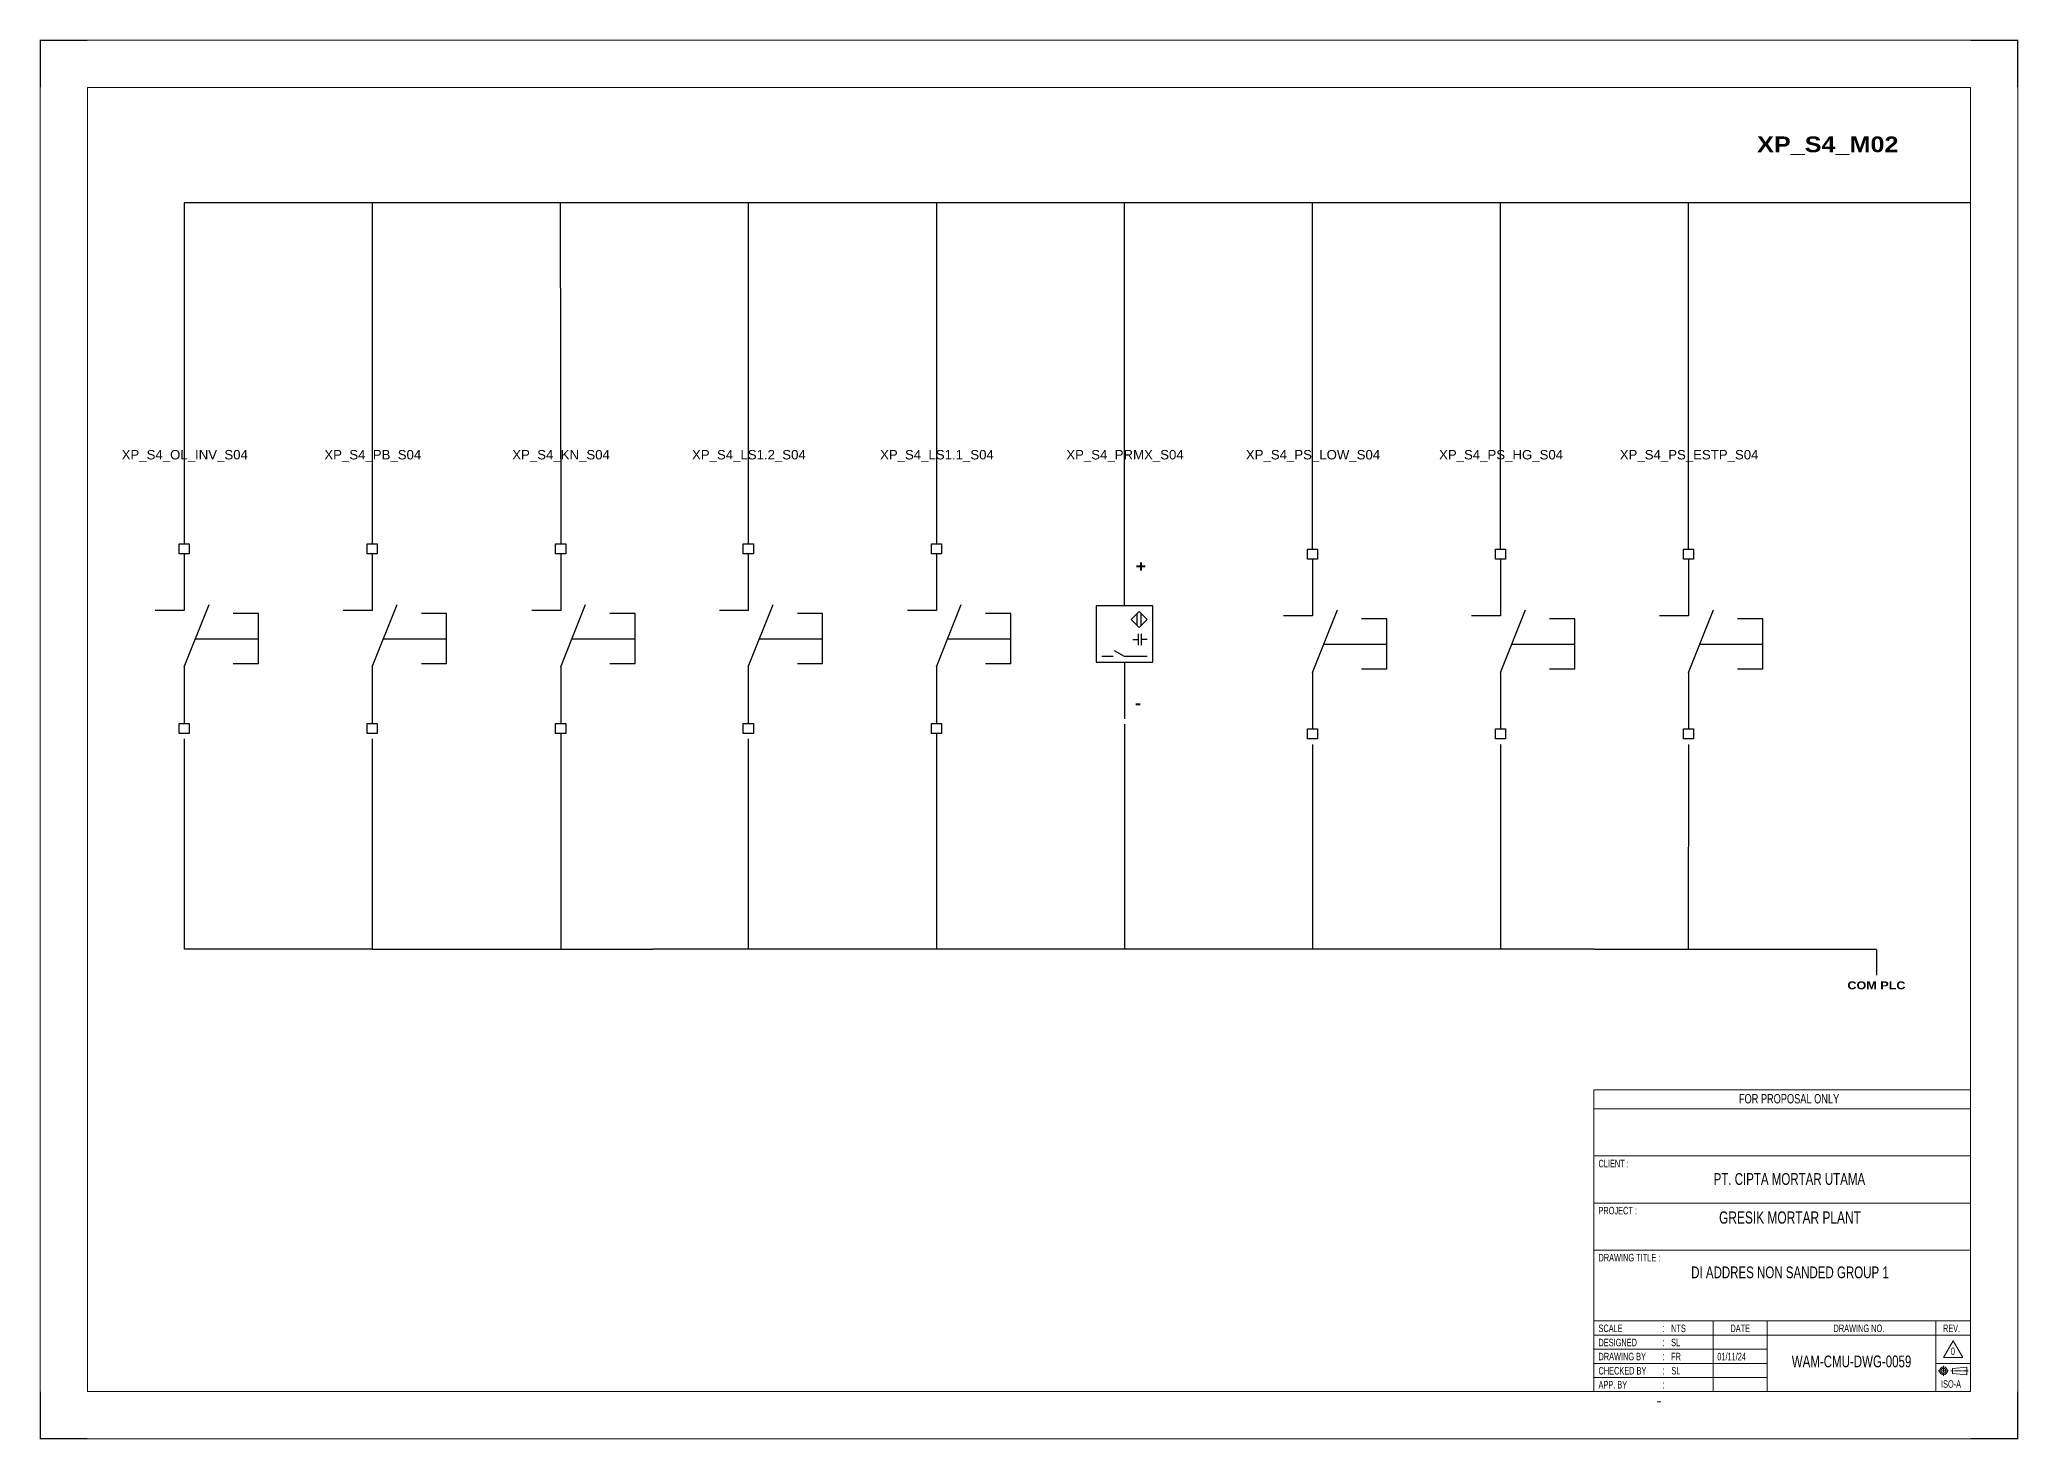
# Model space of a CAD drawing. Header units: centimetres. Extents: x -30014 to 38541, y 15960 to 46751.
# Drawn here: x -6631 to -348, y 39792 to 44236 of the extents above; entities that cross this region are included whole.
import ezdxf
from ezdxf.enums import TextEntityAlignment as Align

# ---------------------------------------------------------------- set-up
doc = ezdxf.new("R2010")
doc.units = ezdxf.units.CM
doc.header["$MEASUREMENT"] = 0
doc.linetypes.add('CENTER', pattern=[2, 1.25, -0.25, 0.25, -0.25])
for name, color, linetype in [('1', 7, 'Continuous'), ('Etiket-Line-L', 7, 'Continuous'), ('EtIket-Line-S', 2, 'Continuous'), ('Etiket-Text-List0', 2, 'Continuous'), ('Etiket-Text-List1', 3, 'Continuous'), ('Etiket-Text-List2', 1, 'Continuous')]:
    doc.layers.add(name, color=color, linetype=linetype)
for name, color, linetype, lineweight in [('Center_line', 2, 'CENTER', 5), ('Etiket', 7, 'Continuous', 5), ('Object', 4, 'Continuous', 25)]:
    doc.layers.add(name, color=color, linetype=linetype, lineweight=lineweight)
doc.styles.add('Bold', font='ariblk.ttf', dxfattribs={"height": 25.4})
doc.styles.add('DIM', font='romans', dxfattribs={"height": 6.096})
doc.styles.get("Standard").update_dxf_attribs({"font": 'arial.ttf'})

# ---------------------------------------------------------------- blocks, each defined once
blk = doc.blocks.new('x5 Out Line')
at = {"const_width": 0.3}
for points in [[(9.65, 286.71), (0, 286.71), (0, 277.06)], [(405.45, 277.06), (405.45, 286.71), (395.8, 286.71)], [(0, 9.65), (0, 0), (9.65, 0)], [(405.45, 9.65), (405.45, 0), (395.8, 0)]]:
    blk.add_lwpolyline(points, dxfattribs=at)
at = {"lineweight": 15}
blk.add_lwpolyline([(395.8, 9.65), (395.8, 277.06), (9.65, 277.06), (9.65, 9.65)], close=True, dxfattribs=at)
at = {"layer": 'EtIket-Line-S', "lineweight": 9, "ltscale": 0.5}
blk.add_lwpolyline([(0, 0), (405.45, 0), (405.45, 286.71), (0, 286.71)], close=True, dxfattribs=at)
blk = doc.blocks.new('A$C6CDB76E5')
at = {"lineweight": 15}
for p, q in [((-196.2, 0), (-196.2, 157.1)), ((-196.2, 157.1), (0, 157.1)), ((0, 0), (0, 157.1)), ((-196.2, 147.3), (0, 147.3)), ((-196.2, 122.8), (0, 122.8)), ((-196.2, 98.2), (0, 98.2)), ((-196.2, 73.7), (0, 73.7)), ((-196.2, 36.8), (0, 36.8)), ((-134, 0), (-134, 36.8)), ((-105.9, 0), (-105.9, 36.8)), ((-18.1, 0), (-18.1, 36.8)), ((-196.2, 29.4), (0, 29.4)), ((-196.2, 22.1), (-105.9, 22.1)), ((-196.2, 14.7), (-105.9, 14.7)), ((-18.1, 14.7), (0, 14.7)), ((-196.2, 7.4), (-105.9, 7.4))]:
    blk.add_line(p, q, dxfattribs=at)
at = {"layer": 'Center_line', "lineweight": 13}
for p, q in [((-16.9, 10.8), (-11.3, 10.8)), ((-14.1, 13.5), (-14.1, 8)), ((-10.3, 10.8), (-1.2, 10.8))]:
    blk.add_line(p, q, dxfattribs=at)
at = {"layer": 'Etiket-Line-L', "lineweight": 15}
for p, q in [((0, 0), (0, 122.6)), ((-196.2, 0), (0, 0))]:
    blk.add_line(p, q, dxfattribs=at)
blk.add_lwpolyline([(-9, 26.4), (-4, 17.7), (-14.1, 17.7)], close=True, dxfattribs=at)
at = {"layer": 'Object', "lineweight": 15}
blk.add_lwpolyline([(-9.5, 9.5), (-1.9, 8.7), (-1.9, 12.8), (-9.5, 12)], close=True, dxfattribs=at)
for radius in [2.03, 1.27]:
    blk.add_circle((-14.1, 10.8), radius, dxfattribs=at)
at = {"layer": '1', "color": 3, "lineweight": 9, "width": 0.7}
blk.add_text('ISO-A', height=3.91, dxfattribs=at).set_placement((-15.4, 2))
at = {"layer": 'Etiket-Text-List0', "lineweight": 13, "width": 0.7}
for s, height, p in [('CLIENT :', 3.92, (-193.8, 116.8)), ('PROJECT :', 3.92, (-193.8, 92.3)), ('DRAWING TITLE :', 3.923, (-193.8, 67.8)), ('SCALE', 3.92, (-193.8, 31)), (':', 4.17, (-160.6, 31)), ('DATE', 3.92, (-125.1, 31)), ('DRAWING NO.', 3.923, (-71.4, 31)), ('REV.', 3.92, (-14.4, 31)), ('DESIGNED', 3.92, (-193.8, 23.6)), (':', 4.17, (-160.6, 23.6)), ('CHECKED BY ', 3.923, (-193.8, 8.9)), ('DRAWING BY', 3.92, (-193.8, 16.3)), (':', 4.17, (-160.6, 16.3)), (':', 4.17, (-160.6, 8.9)), ('APP. BY ', 3.92, (-193.8, 1.6)), (':', 4.17, (-160.6, 1.6))]:
    blk.add_text(s, height=height, dxfattribs=at).set_placement(p)
at = {"layer": 'Etiket-Text-List1', "lineweight": 9, "width": 0.7}
for tag, p in [('1:XXXX', (-156, 31)), ('EN', (-156, 23.6)), ('DD/MM/YY', (-131.3, 23.6)), ('1', (-10.3, 19.1)), ('EN', (-156, 16.3)), ('EN', (-155.8, 8.9)), ('DD/MM/YY', (-131.3, 16.3)), ('DD/MM/YY', (-131.3, 8.9)), ('EN', (-155.7, 1.6)), ('DD/MM/YY', (-131.3, 1.6))]:
    blk.add_attdef(tag, p, '', height=3.92, dxfattribs=at)
at = {"layer": 'Etiket-Text-List2', "lineweight": 13, "width": 0.7}
for tag, height, p in [('FOR FABRICATION', 4.9, (-94.6, 150.1)), ('CLIENT_NAME', 6.13, (-94.1, 107.7)), ('PROJECT_1', 4.9, (-94.1, 87.5)), ('PROJECT_2', 4.9, (-94.1, 79.2)), ('DRAWING_TITLE1', 6.13, (-94.1, 59)), ('DRAWING_TITLE2', 6.13, (-94.1, 49.9)), ('DRAWING_TITLE3', 6.13, (-94.1, 40.1)), ('LDP-X-XXX-AR-01', 6.13, (-62, 12.7))]:
    blk.add_attdef(tag, text='', height=height, dxfattribs=at).set_placement(p, align=Align.CENTER)

msp = doc.modelspace()

# ---------------------------------------------------------------- linework, layer by layer
at = {"color": 146, "ltscale": 50, "true_color": 0x105689}
for p, q in [((-5574.5, 43718), (-6171.5, 43718)), ((-6171.5, 43718), (-6171.5, 42635)), ((-5574.5, 43718), (-5574.5, 42635)), ((-5276, 43718), (-5574.5, 43718)), ((-4679, 43718), (-5276, 43718)), ((-4977.5, 43718), (-4976.2, 42635)), ((-4082, 43718), (-4679, 43718)), ((-4380.5, 43718), (-4380.5, 42635)), ((-3485, 43718), (-4082, 43718)), ((-3783.5, 43718), (-3783.5, 42635)), ((-2888, 43718), (-3485, 43718)), ((-3186.5, 42618), (-3186.5, 43718)), ((-2291, 43718), (-2888, 43718)), ((-2589.5, 42618), (-2589.5, 43718)), ((-1694, 43718), (-2291, 43718)), ((-1992.5, 42618), (-1992.5, 43718)), ((-1097, 43718), (-1694, 43718)), ((-1395.5, 42618), (-1395.5, 43718)), ((-500, 43718), (-1097, 43718)), ((-4976.2, 42032.6), (-4976.2, 41347.8)), ((-3783.5, 42032.6), (-3783.5, 41347.8)), ((-3186.5, 42062.4), (-3186.5, 41347.8)), ((-6171.5, 42015.5), (-6171.5, 41347.8)), ((-5574.5, 42015.5), (-5574.5, 41347.8)), ((-4380.5, 42015.5), (-4380.5, 41347.8)), ((-2589.5, 41998.4), (-2589.5, 41347.8)), ((-1992.5, 41998.4), (-1992.5, 41347.8)), ((-1395.5, 41998.4), (-1396.3, 41347.8)), ((-5574.5, 41347.8), (-6171.5, 41347.8)), ((-5574.5, 41347.8), (-4684.1, 41347.8)), ((-4085, 41347.8), (-4684.1, 41347.8)), ((-2890, 41347.8), (-4085, 41347.8)), ((-1695, 41347.8), (-2890, 41347.8)), ((-2890, 41347.8), (-2890, 41347.8)), ((-1695, 41347.8), (-798.5, 41347.8)), ((-798.5, 41346), (-798.5, 41266))]:
    msp.add_line(p, q, dxfattribs=at)
at = {"ltscale": 50}
for p, q in [((-6171.5, 42603), (-6171.5, 42423.6)), ((-5574.5, 42603), (-5574.5, 42423.6)), ((-4976.2, 42603), (-4976.2, 42423.6)), ((-4380.5, 42603), (-4380.5, 42423.6)), ((-3783.5, 42603), (-3783.5, 42423.6)), ((-3186.5, 42438.5), (-3186.5, 42618)), ((-2589.5, 42586), (-2589.5, 42406.5)), ((-1992.5, 42586), (-1992.5, 42406.5)), ((-1395.5, 42586), (-1395.5, 42406.5)), ((-3159.6, 42331.7), (-3141.6, 42331.7)), ((-3114.7, 42331.7), (-3132.7, 42331.7)), ((-6171.5, 42244.1), (-6171.5, 42064.6)), ((-5574.5, 42244.1), (-5574.5, 42064.6)), ((-4976.2, 42244.1), (-4976.2, 42064.6)), ((-4380.5, 42244.1), (-4380.5, 42064.6)), ((-3783.5, 42244.1), (-3783.5, 42064.6)), ((-3222.4, 42276.9), (-3258.3, 42276.9)), ((-3186.5, 42259), (-3186.5, 42079.5)), ((-2589.5, 42227), (-2589.5, 42047.5)), ((-1992.5, 42227), (-1992.5, 42047.5)), ((-1395.5, 42227), (-1395.5, 42047.5))]:
    msp.add_line(p, q, dxfattribs=at)
at = {"ltscale": 500}
for p, q in [((-6171.5, 42423.6), (-6263.3, 42423.6)), ((-6171.5, 42244.1), (-6092.3, 42442.1)), ((-5935.6, 42413.8), (-6015.6, 42413.8)), ((-5935.6, 42253.8), (-5935.6, 42413.8)), ((-5574.5, 42423.6), (-5666.3, 42423.6)), ((-5574.5, 42244.1), (-5495.3, 42442.1)), ((-5338.6, 42413.8), (-5418.6, 42413.8)), ((-5338.6, 42253.8), (-5338.6, 42413.8)), ((-4976.2, 42423.6), (-5068, 42423.6)), ((-4976.2, 42244.1), (-4897, 42442.1)), ((-4740.3, 42413.8), (-4820.3, 42413.8)), ((-4740.3, 42253.8), (-4740.3, 42413.8)), ((-4380.5, 42423.6), (-4472.3, 42423.6)), ((-4380.5, 42244.1), (-4301.3, 42442.1)), ((-4144.6, 42413.8), (-4224.6, 42413.8)), ((-4144.6, 42253.8), (-4144.6, 42413.8)), ((-3783.5, 42423.6), (-3875.3, 42423.6)), ((-3783.5, 42244.1), (-3704.3, 42442.1)), ((-3547.6, 42413.8), (-3627.6, 42413.8)), ((-3547.6, 42253.8), (-3547.6, 42413.8)), ((-2589.5, 42227), (-2510.3, 42425)), ((-1992.5, 42227), (-1913.3, 42425)), ((-1395.5, 42227), (-1316.3, 42425)), ((-2589.5, 42406.5), (-2681.3, 42406.5)), ((-2353.6, 42396.7), (-2433.6, 42396.7)), ((-2353.6, 42236.7), (-2353.6, 42396.7)), ((-1992.5, 42406.5), (-2084.3, 42406.5)), ((-1756.6, 42396.7), (-1836.6, 42396.7)), ((-1756.6, 42236.7), (-1756.6, 42396.7)), ((-1395.5, 42406.5), (-1487.3, 42406.5)), ((-1159.6, 42396.7), (-1239.6, 42396.7)), ((-1159.6, 42236.7), (-1159.6, 42396.7)), ((-6135.6, 42333.8), (-5935.6, 42333.8)), ((-5538.6, 42333.8), (-5338.6, 42333.8)), ((-4940.3, 42333.8), (-4740.3, 42333.8)), ((-4344.6, 42333.8), (-4144.6, 42333.8)), ((-3747.6, 42333.8), (-3547.6, 42333.8)), ((-2553.6, 42316.7), (-2353.6, 42316.7)), ((-1956.6, 42316.7), (-1756.6, 42316.7)), ((-1359.6, 42316.7), (-1159.6, 42316.7)), ((-5935.6, 42253.8), (-6015.6, 42253.8)), ((-5338.6, 42253.8), (-5418.6, 42253.8)), ((-4740.3, 42253.8), (-4820.3, 42253.8)), ((-4144.6, 42253.8), (-4224.6, 42253.8)), ((-3547.6, 42253.8), (-3627.6, 42253.8)), ((-2353.6, 42236.7), (-2433.6, 42236.7)), ((-1756.6, 42236.7), (-1836.6, 42236.7)), ((-1159.6, 42236.7), (-1239.6, 42236.7))]:
    msp.add_line(p, q, dxfattribs=at)
for points in [[(-6155.5, 42603), (-6187.5, 42603), (-6187.5, 42635), (-6155.5, 42635)], [(-5558.5, 42603), (-5590.5, 42603), (-5590.5, 42635), (-5558.5, 42635)], [(-4960.2, 42603), (-4992.2, 42603), (-4992.2, 42635), (-4960.2, 42635)], [(-4364.5, 42603), (-4396.5, 42603), (-4396.5, 42635), (-4364.5, 42635)], [(-3767.5, 42603), (-3799.5, 42603), (-3799.5, 42635), (-3767.5, 42635)], [(-2573.5, 42586), (-2605.5, 42586), (-2605.5, 42618), (-2573.5, 42618)], [(-1976.5, 42586), (-2008.5, 42586), (-2008.5, 42618), (-1976.5, 42618)], [(-1379.5, 42586), (-1411.5, 42586), (-1411.5, 42618), (-1379.5, 42618)], [(-6155.5, 42032.6), (-6187.5, 42032.6), (-6187.5, 42064.6), (-6155.5, 42064.6)], [(-5558.5, 42032.6), (-5590.5, 42032.6), (-5590.5, 42064.6), (-5558.5, 42064.6)], [(-4960.2, 42032.6), (-4992.2, 42032.6), (-4992.2, 42064.6), (-4960.2, 42064.6)], [(-4364.5, 42032.6), (-4396.5, 42032.6), (-4396.5, 42064.6), (-4364.5, 42064.6)], [(-3767.5, 42032.6), (-3799.5, 42032.6), (-3799.5, 42064.6), (-3767.5, 42064.6)], [(-2573.5, 42015.5), (-2605.5, 42015.5), (-2605.5, 42047.5), (-2573.5, 42047.5)], [(-1976.5, 42015.5), (-2008.5, 42015.5), (-2008.5, 42047.5), (-1976.5, 42047.5)], [(-1379.5, 42015.5), (-1411.5, 42015.5), (-1411.5, 42047.5), (-1379.5, 42047.5)]]:
    msp.add_lwpolyline(points, close=True, dxfattribs=at)
at = {"ltscale": 50}
for points in [[(-3096.8, 42438.5), (-3276.3, 42438.5), (-3276.3, 42259), (-3096.8, 42259)], [(-3140.1, 42369.7), (-3114.7, 42395.1), (-3140.1, 42420.5), (-3165.5, 42395.1)]]:
    msp.add_lwpolyline(points, close=True, dxfattribs=at)
for points in [[(-3147.3, 42413.3), (-3147.3, 42376.9)], [(-3132.9, 42376.9), (-3132.9, 42413.3)], [(-3141.6, 42313.8), (-3141.6, 42331.7), (-3141.6, 42349.7)], [(-3132.7, 42313.8), (-3132.7, 42331.7), (-3132.7, 42349.7)], [(-3114.7, 42276.9), (-3186.5, 42276.9), (-3217.6, 42294.9)]]:
    msp.add_lwpolyline(points, dxfattribs=at)

# ---------------------------------------------------------------- block references
at = {"layer": 'Etiket', "lineweight": 0}
ref = msp.add_blockref('A$C6CDB76E5', (-500, 39943.7), dxfattribs=dict(at, xscale=6.095870930054101, yscale=6.095870930054101, zscale=6.095870930054101))
ref.add_attrib('FOR FABRICATION', 'FOR PROPOSAL ONLY', dxfattribs={"layer": 'Etiket-Text-List2', "lineweight": 13, "height": 29.894, "width": 0.7}).set_placement((-1076.4, 40858.6), align=Align.CENTER)
ref.add_attrib('CLIENT_NAME', 'PT. CIPTA MORTAR UTAMA', dxfattribs={"layer": 'Etiket-Text-List2', "lineweight": 13, "height": 37.368, "width": 0.7}).set_placement((-1075.4, 40600), align=Align.CENTER)
ref.add_attrib('PROJECT_1', 'GRESIK MORTAR PLANT', dxfattribs={"layer": 'Etiket-Text-List2', "lineweight": 13, "height": 38.709, "width": 0.7}).set_placement((-1073.5, 40477), align=Align.CENTER)
ref.add_attrib('DRAWING_TITLE1', 'DI ADDRES NON SANDED GROUP 1', dxfattribs={"layer": 'Etiket-Text-List2', "lineweight": 13, "height": 37.368, "width": 0.7}).set_placement((-1073.5, 40303.6), align=Align.CENTER)
ref.add_attrib('1:XXXX', 'NTS', (-1450.9, 40132.6), dxfattribs={"layer": 'Etiket-Text-List1', "lineweight": 13, "height": 23.92, "width": 0.7})
ref.add_attrib('EN', 'SL', (-1450.9, 40087.8), dxfattribs={"layer": 'Etiket-Text-List1', "lineweight": 13, "height": 23.92, "width": 0.7})
ref.add_attrib('EN', 'FR', (-1450.9, 40043), dxfattribs={"layer": 'Etiket-Text-List1', "lineweight": 13, "height": 23.92, "width": 0.7})
ref.add_attrib('DD/MM/YY', '01/11/24', (-1304.2, 40043), dxfattribs={"layer": 'Etiket-Text-List1', "lineweight": 13, "height": 23.92, "width": 0.7})
ref.add_attrib('EN', 'SL', (-1450, 39998.1), dxfattribs={"layer": 'Etiket-Text-List1', "lineweight": 13, "height": 23.92, "width": 0.7})
ref.add_attrib('LDP-X-XXX-AR-01', 'WAM-CMU-DWG-0059', dxfattribs={"layer": 'Etiket-Text-List2', "lineweight": 15, "height": 37.368, "width": 0.7}).set_placement((-878, 40020.9), align=Align.CENTER)
ref.add_attrib('1', '0', (-562.8, 40059.8), dxfattribs={"layer": 'Etiket-Text-List1', "lineweight": 13, "height": 23.9, "width": 0.7})
at = {"layer": 'Etiket-Line-L', "lineweight": 0}
ref = msp.add_blockref('x5 Out Line', (-6628.3, 39794.2), dxfattribs=dict(at, xscale=15.48351216233742, yscale=15.48351216233742, zscale=15.48351216233742))
ref.add_attrib('FILE_NAME', '-', (-1498.2, 39902.2), dxfattribs={"layer": 'Etiket-Text-List1', "lineweight": 13, "height": 21.7, "style": 'DIM', "width": 0.7})

# ---------------------------------------------------------------- texts
at = {"ltscale": 500, "style": 'Bold'}
msp.add_text('XP_S4_M02', height=50, dxfattribs=at).set_placement((-1177.8, 43878.3))
at = {"ltscale": 50}
for s, p in [('XP_S4_OL_INV_S04', (-6169.7, 42918)), ('XP_S4_PB_S04', (-5572.7, 42918)), ('XP_S4_KN_S04', (-4975, 42918)), ('XP_S4_LS1.2_S04', (-4378.7, 42918)), ('XP_S4_LS1.1_S04', (-3781.7, 42918)), ('XP_S4_PRMX_S04', (-3184.7, 42918)), ('XP_S4_PS_LOW_S04', (-2587.7, 42918)), ('XP_S4_PS_HG_S04', (-1990.7, 42918)), ('XP_S4_PS_ESTP_S04', (-1393.7, 42918))]:
    msp.add_text(s, height=30, dxfattribs=at).set_placement(p, align=Align.MIDDLE_CENTER)
at = {"ltscale": 500, "style": 'Bold'}
msp.add_text('+', height=35.9, dxfattribs=at).set_placement((-3117.3, 42582.1), align=Align.TOP_RIGHT)
msp.add_text('-', height=35.9, dxfattribs=at).set_placement((-3133.9, 42101), align=Align.BOTTOM_RIGHT)
at = {"ltscale": 50, "style": 'Bold'}
msp.add_text('COM PLC', height=25, dxfattribs=at).set_placement((-799, 41246), align=Align.TOP_CENTER)

doc.saveas('drawing.dxf')
